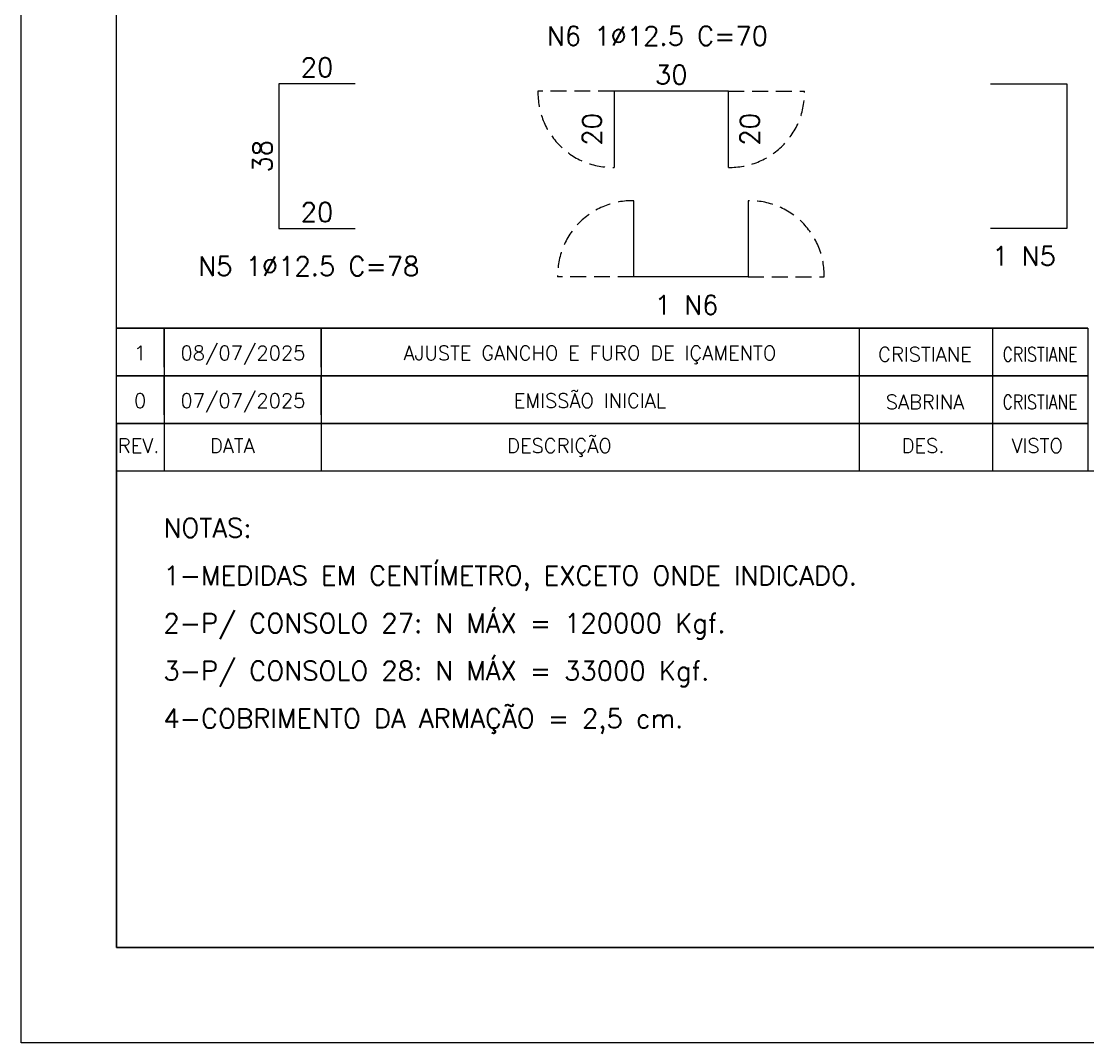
# Model space of a CAD drawing. Header units: centimetres. Extents: x 1658 to 14396, y 8294 to 11444.
# Drawn here: x 9541 to 10381, y 8294 to 9098 of the extents above; entities that cross this region are included whole.
import ezdxf
from ezdxf.enums import TextEntityAlignment as Align

# ---------------------------------------------------------------- set-up
doc = ezdxf.new("R2010")
doc.units = ezdxf.units.CM
doc.header["$LTSCALE"] = 50
doc.header["$MEASUREMENT"] = 0
doc.header["$PDMODE"] = 67
doc.linetypes.add('HIDDEN', pattern=[0.375, 0.25, -0.125])
for name, color, linetype in [('FORMATO-PRECON', 2, 'Continuous'), ('HACHURAS-PRECON', 1, 'Continuous'), ('LINHA-01-PRECON', 1, 'Continuous'), ('LINHA-04-PRECON', 4, 'Continuous'), ('X1', 2, 'Continuous')]:
    doc.layers.add(name, color=color, linetype=linetype)
doc.styles.add('PRECON-ROMANS', font='romans.shx')
doc.styles.add('ROMANS', font='ROMANS.SHX', dxfattribs={"oblique": 15, "height": 3})
doc.styles.get("Standard").update_dxf_attribs({"font": 'romans.shx'})
doc.dimstyles.new('ESC75-25', dxfattribs={"dimscale": 0, "dimtxt": 15, "dimasz": 7, "dimexe": 7, "dimexo": 7, "dimgap": 5.5, "dimtad": 1, "dimdec": 1, "dimlfac": 0.333333, "dimdsep": 46, "dimtxsty": 'Standard', "dimblk": 'ARCHTICK', "dimcen": 0.1, "dimdle": 7, "dimclrd": 256, "dimclre": 256, "dimclrt": 2, "dimadec": 0, "dimazin": 0, "dimtfac": 1, "dimtdec": 1, "dimtix": 1, "dimtmove": 2, "dimatfit": 3, "dimfxl": 1, "dimarcsym": 0})

# ---------------------------------------------------------------- blocks, each defined once
blk = doc.blocks.new('A$C2E607E54')
at = {"layer": 'FORMATO-PRECON'}
blk.add_lwpolyline([(0, 4200), (2970, 4200), (2970, 0), (0, 0)], close=True, dxfattribs=at)
at = {"layer": 'FORMATO-PRECON', "color": 6}
blk.add_lwpolyline([(100, 3950), (2870, 3950), (2870, 100), (100, 100)], close=True, dxfattribs=at)
blk = doc.blocks.new('A$C6E105C5C')
at = {"layer": 'FORMATO-PRECON', "color": 6}
for q in [(1020, 50), (0, 0)]:
    blk.add_line((0, 50), q, dxfattribs=at)
at = {"layer": 'FORMATO-PRECON', "color": 3}
blk.add_lwpolyline([(0, 50), (1020, 50), (1020, 0), (0, 0)], close=True, dxfattribs=at)
at = {"layer": 'FORMATO-PRECON', "color": 1}
for points in [[(50, 50), (50, 0)], [(215, 50), (215, 0)], [(780, 50), (780, 0)], [(920, 50), (920, 0)]]:
    blk.add_lwpolyline(points, dxfattribs=at)
at = {"layer": 'FORMATO-PRECON', "style": 'ROMANS'}
for s, p in [('REV.', (1.3, 19.2)), ('DATA', (98.1, 19.2)), ('DESCRIÇÃO', (410.2, 19.2)), ('DES.', (824.6, 19.2)), ('VISTO', (940, 19.2))]:
    blk.add_text(s, height=15, dxfattribs=at).set_placement(p)
blk = doc.blocks.new('REV-A3-V')
at = {"layer": 'FORMATO-PRECON', "color": 1}
for p, q in [((780, 50), (780, 9.1)), ((920, 50), (920, 9.1))]:
    blk.add_line(p, q, dxfattribs=at)
for points in [[(1020, 50), (0, 50)], [(50, 9.1), (50, 50)], [(50, 50), (50, 0)], [(215, 9.1), (215, 50)], [(215, 50), (215, 0)], [(780, 50), (780, 0)], [(920, 50), (920, 0)]]:
    blk.add_lwpolyline(points, dxfattribs=at)
blk.add_lwpolyline([(1020, 0), (0, 0), (0, 50), (1020, 50)], close=True, dxfattribs=at)
at = {"layer": 'FORMATO-PRECON', "color": 2, "style": 'PRECON-ROMANS', "flags": 12}
for p in [(24.8, 24), (132.8, 24), (497.2, 24)]:
    blk.add_attdef('X', text='', height=15, dxfattribs=at).set_placement(p, align=Align.MIDDLE_CENTER)
at = {"layer": 'FORMATO-PRECON', "style": 'PRECON-ROMANS', "flags": 12}
for p in [(849.1, 22.6), (970, 22.6)]:
    blk.add_attdef('X', text='', height=15, dxfattribs=at).set_placement(p, align=Align.MIDDLE_CENTER)
blk = doc.blocks.new('*D171')
at = {"layer": 'Defpoints', "color": 0, "linetype": 'Continuous', "transparency": 16777216}
for p in [(9743.78, 9048.9), (9803.78, 9048.9), (9803.78, 9048.9)]:
    blk.add_point(p, dxfattribs=at)
at = {"layer": 'LINHA-01-PRECON', "color": 2, "linetype": 'Continuous', "transparency": 16777216, "insert": (9773.78, 9061.9), "char_height": 15, "attachment_point": 5}
blk.add_mtext('20', dxfattribs=at)
blk = doc.blocks.new('_ArchTick')
at = {"color": 0, "linetype": 'ByBlock', "const_width": 0.15}
blk.add_lwpolyline([(-0.5, -0.5), (0.5, 0.5)], dxfattribs=at)
blk = doc.blocks.new('*D172')
at = {"layer": 'Defpoints', "color": 0, "linetype": 'Continuous', "transparency": 16777216}
for p in [(9743.78, 9048.9), (9743.78, 8934.9), (9743.78, 8934.9)]:
    blk.add_point(p, dxfattribs=at)
at = {"layer": 'LINHA-01-PRECON', "color": 2, "linetype": 'Continuous', "transparency": 16777216, "insert": (9730.78, 8991.9), "char_height": 15, "attachment_point": 5, "rotation": 90}
blk.add_mtext('38', dxfattribs=at)
blk = doc.blocks.new('*D173')
at = {"layer": 'Defpoints', "color": 0, "linetype": 'Continuous', "transparency": 16777216}
for p in [(9743.78, 8934.9), (9803.78, 8934.9), (9803.78, 8934.9)]:
    blk.add_point(p, dxfattribs=at)
at = {"layer": 'LINHA-01-PRECON', "color": 2, "linetype": 'Continuous', "transparency": 16777216, "insert": (9773.78, 8947.9), "char_height": 15, "attachment_point": 5}
blk.add_mtext('20', dxfattribs=at)
blk = doc.blocks.new('*D188')
at = {"layer": 'Defpoints', "color": 0, "linetype": 'Continuous', "transparency": 16777216}
for p in [(10007.82, 9043.12), (10097.82, 9043.12), (10097.82, 9043.12)]:
    blk.add_point(p, dxfattribs=at)
at = {"layer": 'LINHA-01-PRECON', "color": 2, "linetype": 'Continuous', "transparency": 16777216, "insert": (10052.82, 9056.12), "char_height": 15, "attachment_point": 5}
blk.add_mtext('30', dxfattribs=at)
blk = doc.blocks.new('*D189')
at = {"layer": 'Defpoints', "color": 0, "linetype": 'Continuous', "transparency": 16777216}
for p in [(10097.82, 9043.12), (10097.82, 8983.12), (10097.82, 8983.12)]:
    blk.add_point(p, dxfattribs=at)
at = {"layer": 'LINHA-01-PRECON', "color": 2, "linetype": 'Continuous', "transparency": 16777216, "insert": (10114.74, 9013.12), "char_height": 15, "attachment_point": 5, "rotation": 90}
blk.add_mtext('20', dxfattribs=at)
blk = doc.blocks.new('*D190')
at = {"layer": 'Defpoints', "color": 0, "linetype": 'Continuous', "transparency": 16777216}
for p in [(10007.82, 9043.12), (10007.82, 8983.12), (10007.82, 8983.12)]:
    blk.add_point(p, dxfattribs=at)
at = {"layer": 'LINHA-01-PRECON', "color": 2, "linetype": 'Continuous', "transparency": 16777216, "insert": (9990.4, 9013.12), "char_height": 15, "attachment_point": 5, "rotation": 90}
blk.add_mtext('20', dxfattribs=at)

msp = doc.modelspace()

# ---------------------------------------------------------------- linework, layer by layer
at = {"layer": 'FORMATO-PRECON', "color": 6}
msp.add_lwpolyline([(11693.36, 8743.94), (9615.86, 8743.94), (9615.86, 8368.94), (11693.36, 8368.94)], close=True, dxfattribs=at)
at = {"layer": 'LINHA-01-PRECON', "linetype": 'HIDDEN'}
for p, q in [((10007.82, 9043.12), (9947.82, 9043.12)), ((10097.82, 9043.12), (10157.82, 9043.12)), ((10023.32, 8896.85), (9963.32, 8896.85)), ((10113.32, 8896.85), (10173.32, 8896.85))]:
    msp.add_line(p, q, dxfattribs=at)
for centre, start, end in [((10006.54, 9041.84), 178.74874, 271.25126), ((10099.1, 9041.84), 268.74874, 1.25126), ((10022.04, 8898.13), 88.74874, 181.25126), ((10114.6, 8898.13), 358.74874, 91.25126)]:
    msp.add_arc(centre, 58.73, start, end, dxfattribs=at)
at = {"layer": 'LINHA-04-PRECON'}
for points in [[(9803.78, 9048.9), (9743.78, 9048.9), (9743.78, 8934.9), (9803.78, 8934.9)], [(10304.32, 9048.9), (10364.32, 9048.9), (10364.32, 8934.9), (10304.32, 8934.9)], [(10097.82, 8983.12), (10097.82, 9043.12), (10007.82, 9043.12), (10007.82, 8983.12)], [(10113.32, 8956.85), (10113.32, 8896.85), (10023.32, 8896.85), (10023.32, 8956.85)]]:
    msp.add_lwpolyline(points, dxfattribs=at)

# ---------------------------------------------------------------- block references
at = {"color": 1}
ref = msp.add_blockref('REV-A3-V', (9615.86, 8818.94), dxfattribs=dict(at, xscale=0.749999976233481, yscale=0.749999976233481, zscale=0.749999976233481, rotation=359.9999999942736))
ref.add_attrib('X', '1', dxfattribs={"layer": 'FORMATO-PRECON', "color": 2, "height": 11.25, "rotation": 360, "style": 'PRECON-ROMANS', "flags": 12}).set_placement((9634.42, 8836.96), align=Align.MIDDLE_CENTER)
ref.add_attrib('X', '08/07/2025', dxfattribs={"layer": 'FORMATO-PRECON', "color": 2, "height": 11.25, "rotation": 360, "style": 'PRECON-ROMANS', "flags": 12}).set_placement((9715.44, 8836.96), align=Align.MIDDLE_CENTER)
ref.add_attrib('X', 'AJUSTE GANCHO E FURO DE IÇAMENTO', dxfattribs={"layer": 'FORMATO-PRECON', "color": 2, "height": 11.25, "rotation": 360, "style": 'PRECON-ROMANS', "flags": 12}).set_placement((9988.77, 8836.96), align=Align.MIDDLE_CENTER)
ref.add_attrib('X', 'CRISTIANE', dxfattribs={"layer": 'FORMATO-PRECON', "height": 11.25, "rotation": 360, "style": 'PRECON-ROMANS', "flags": 12}).set_placement((10252.7, 8835.86), align=Align.MIDDLE_CENTER)
ref.add_attrib('X', 'CRISTIANE', dxfattribs={"layer": 'FORMATO-PRECON', "height": 11.25, "rotation": 360, "style": 'PRECON-ROMANS', "width": 0.8, "flags": 12}).set_placement((10343.38, 8835.86), align=Align.MIDDLE_CENTER)
ref = msp.add_blockref('REV-A3-V', (9615.86, 8781.44), dxfattribs=dict(at, xscale=0.749999976233481, yscale=0.749999976233481, zscale=0.749999976233481, rotation=359.9999999942736))
ref.add_attrib('X', '0', dxfattribs={"layer": 'FORMATO-PRECON', "color": 2, "height": 11.25, "rotation": 360, "style": 'PRECON-ROMANS', "flags": 12}).set_placement((9634.42, 8799.46), align=Align.MIDDLE_CENTER)
ref.add_attrib('X', '07/07/2025', dxfattribs={"layer": 'FORMATO-PRECON', "color": 2, "height": 11.25, "rotation": 360, "style": 'PRECON-ROMANS', "flags": 12}).set_placement((9715.44, 8799.46), align=Align.MIDDLE_CENTER)
ref.add_attrib('X', 'EMISSÃO INICIAL', dxfattribs={"layer": 'FORMATO-PRECON', "color": 2, "height": 11.25, "rotation": 360, "style": 'PRECON-ROMANS', "flags": 12}).set_placement((9988.77, 8799.46), align=Align.MIDDLE_CENTER)
ref.add_attrib('X', 'SABRINA', dxfattribs={"layer": 'FORMATO-PRECON', "height": 11.25, "rotation": 360, "style": 'PRECON-ROMANS', "flags": 12}).set_placement((10252.7, 8798.36), align=Align.MIDDLE_CENTER)
ref.add_attrib('X', 'CRISTIANE', dxfattribs={"layer": 'FORMATO-PRECON', "height": 11.25, "rotation": 360, "style": 'PRECON-ROMANS', "width": 0.8, "flags": 12}).set_placement((10343.38, 8798.36), align=Align.MIDDLE_CENTER)
at = {"color": 1, "xscale": 0.749999976233481, "yscale": 0.749999976233481, "zscale": 0.749999976233481, "rotation": 359.9999999942736}
msp.add_blockref('A$C6E105C5C', (9615.86, 8743.94), dxfattribs=at)
at = {"layer": 'HACHURAS-PRECON', "xscale": 0.7499999999999996, "yscale": 0.7499999999999996, "zscale": 0.7499999999999996}
msp.add_blockref('A$C2E607E54', (9540.86, 8293.94), dxfattribs=at)

# ---------------------------------------------------------------- texts
at = {"layer": 'LINHA-01-PRECON', "color": 2, "insert": (9652.78, 8706.77), "char_height": 15, "attachment_point": 1}
msp.add_mtext('\\A1;\\pxsm1.5,ql;{\\C3;NOTAS:\\P}1-MEDIDAS EM CENTÍMETRO, EXCETO ONDE INDICADO.\\P2-P/ CONSOLO 27: N MÁX = 120000 Kgf.\\P3-P/ CONSOLO 28: N MÁX = 33000 Kgf.\\P4-COBRIMENTO DA ARMAÇÃO = 2,5 cm.', dxfattribs=at)
at = {"layer": 'X1', "style": 'PRECON-ROMANS'}
for s, p in [('N6 1%%C12.5 C=70', (9954.82, 9079.14)), ('1 N5', (10305.7, 8905.87)), ('N5 1%%C12.5 C=78', (9680.19, 8897.87)), ('1 N6', (10039.82, 8867.34))]:
    msp.add_text(s, height=15, dxfattribs=at).set_placement(p)

# ---------------------------------------------------------------- dimensions: what is measured, and where the dimension line sits
at = {"layer": 'LINHA-01-PRECON', "linetype": 'Continuous'}
for base, p1, p2, picture, middle in [((9803.78, 9048.9), (9743.78, 9048.9), (9803.78, 9048.9), '*D171', (9773.78, 9061.9)), ((10097.82, 9043.12), (10007.82, 9043.12), (10097.82, 9043.12), '*D188', (10052.82, 9056.12)), ((9803.78, 8934.9), (9743.78, 8934.9), (9803.78, 8934.9), '*D173', (9773.78, 8947.9))]:
    dim = msp.add_linear_dim(base=base, p1=p1, p2=p2, dimstyle='ESC75-25', override={"dimscale": 1, "dimse1": 1, "dimse2": 1, "dimsd1": 1, "dimsd2": 1}, dxfattribs=at)
    dim.commit()
    dim.dimension.update_dxf_attribs({"geometry": picture, "text_midpoint": middle})
dim = msp.add_linear_dim(base=(9743.78, 8934.9), p1=(9743.78, 9048.9), p2=(9743.78, 8934.9), angle=90, dimstyle='ESC75-25', override={"dimscale": 1, "dimse1": 1, "dimse2": 1, "dimsd1": 1, "dimsd2": 1}, dxfattribs=at)
dim.commit()
dim.dimension.update_dxf_attribs({"geometry": '*D172', "text_midpoint": (9730.78, 8991.9)})
for base, p1, p2, picture, middle in [((10007.82, 8983.12), (10007.82, 9043.12), (10007.82, 8983.12), '*D190', (9990.4, 9013.12)), ((10097.82, 8983.12), (10097.82, 9043.12), (10097.82, 8983.12), '*D189', (10114.74, 9013.12))]:
    dim = msp.add_linear_dim(base=base, p1=p1, p2=p2, angle=90, dimstyle='ESC75-25', override={"dimscale": 1, "dimse1": 1, "dimse2": 1, "dimsd1": 1, "dimsd2": 1}, dxfattribs=at)
    dim.commit()
    dim.dimension.update_dxf_attribs({"geometry": picture, "text_midpoint": middle, "dimtype": 160})

doc.saveas('drawing.dxf')
